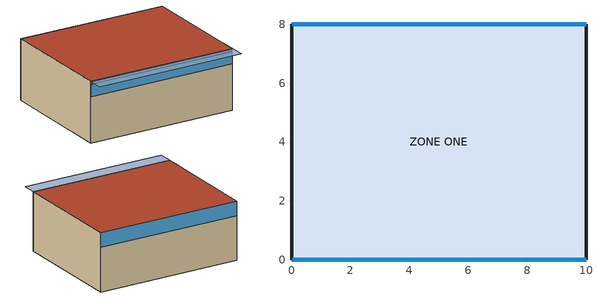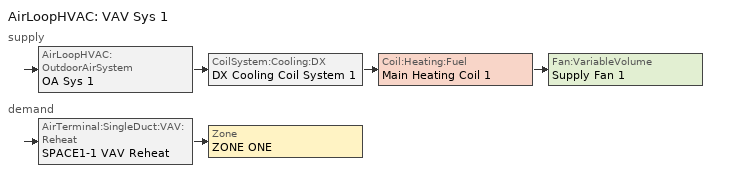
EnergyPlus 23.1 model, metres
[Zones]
ZONE ONE
 floor ground (Floor1): 0,0 0,8 10,8 10,0 z0
 wall outside (WALL1): 0,0 10,0 10,8 0,8 0,0 z0:4
 window (Dbl Clr 6mm/13mm Air): 0.02,0 9.98,0 z3:3.8; 10,8 0.02,8 z3:4; 0.02,0 10,0 z3.81:4
 roof outside (Ceiling1): 0,8 0,0 10,0 10,8 z4
shading: 0,1 0,-1 10,-1 10,1 z4
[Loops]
AirLoopHVAC 'VAV Sys 1'
 supply: AirLoopHVAC:OutdoorAirSystem 'OA Sys 1' > CoilSystem:Cooling:DX 'DX Cooling Coil System 1' > Coil:Heating:Fuel 'Main Heating Coil 1' > Fan:VariableVolume 'Supply Fan 1'
 demand: AirTerminal:SingleDuct:VAV:Reheat 'SPACE1-1 VAV Reheat' > Zone 'ZONE ONE'
[Building]
ONE ZONE TEST: Loads convergence tolerance value=0.04; Maximum number of warmup days=25; Minimum number of warmup days=6; North axis=0; Solar distribution=FullInteriorAndExterior; Temperature convergence tolerance value=0.4; Terrain=Suburbs
[Site:GroundTemperature:BuildingSurface]
20, 20, 20, 20, 20, 20, 20, 20, 20, 20, 20, 20
[Site:Location]
SAN_FRANCISCO_CA_USA_WMO_724940: Elevation=5; Latitude=37.62; Longitude=-122.37; Time zone=-8
[SizingPeriod:DesignDay] Barometric pressure=101265; Day of month=21; Daylight saving time indicator=No; Humidity condition type=WetBulb; Rain indicator=No; Snow indicator=No; Solar model indicator=ASHRAEClearSky
Name | Daily dry bulb temperature range | Day type | Maximum dry bulb temperature | Month | Sky clearness | Wetbulb or dewpoint at maximum dry bulb | Wind direction | Wind speed
SAN_FRANCISCO Ann Clg 1% Condns DB=>MWB | 9 | SummerDesignDay | 25.6 | 9 | 1 | 16.6 | 310 | 5.8
SAN_FRANCISCO Ann Htg 99% Condns DB | 0 | WinterDesignDay | 4.4 | 1 | 0 | 4.4 | 140 | 2.4
[Construction]
Ceiling1; Floor1: B5 - 1 IN DENSE INSULATION, B5 - 1 IN DENSE INSULATION, B5 - 1 IN DENSE INSULATION, C12 - 2 IN HW CONCRETE, C12 - 2 IN HW CONCRETE, C12 - 2 IN HW CONCRETE
Dbl Clr 6mm/13mm Air: CLEAR 6MM, AIR 13MM, CLEAR 6MM
WALL1: C12 - 2 IN HW CONCRETE, C12 - 2 IN HW CONCRETE, B5 - 1 IN DENSE INSULATION, B5 - 1 IN DENSE INSULATION
[Material] Specific heat=836.8; Thermal absorptance=0.9
Name | Conductivity | Density | Roughness | Solar absorptance | Thickness | Visible absorptance
B5 - 1 IN DENSE INSULATION | 0.025 | 91.30524 | VeryRough | 0.5 | 0.0253898 | 0.5
C12 - 2 IN HW CONCRETE | 1.729577 | 2242.585 | MediumRough | 0.65 | 0.0250902 | 0.65
[WindowMaterial:Gas]
AIR 13MM: Gas type=Air; Thickness=0.0127
[WindowMaterial:Glazing]
CLEAR 6MM: Back side infrared hemispherical emissivity=0.84; Back side solar reflectance at normal incidence=0.071; Back side visible reflectance at normal incidence=0.08; Conductivity=0.9; Front side infrared hemispherical emissivity=0.84; Front side solar reflectance at normal incidence=0.071; Front side visible reflectance at normal incidence=0.08; Infrared transmittance at normal incidence=0; Optical data type=SpectralAverage; Solar transmittance at normal incidence=0.775; Thickness=0.006; Visible transmittance at normal incidence=0.881
[AirLoopHVAC]
VAV Sys 1: Design supply air flow rate=Autosize
[AirTerminal:SingleDuct:VAV:Reheat]
SPACE1-1 VAV Reheat: Availability schedule=ReheatCoilAvailSched; Constant minimum air flow fraction=0.25; Convergence tolerance=0.001; Damper heating action=ReverseWithLimits; Maximum air flow rate=1; Maximum flow fraction during reheat=Autosize; Maximum flow per zone floor area during reheat=Autosize; Maximum hot water or steam flow rate=0; Minimum hot water or steam flow rate=0; Reheat coil=SPACE1-1 Zone Coil; Zone minimum air flow input method=Constant
[AvailabilityManager:Scheduled]
VAV Sys 1 Avail: Schedule=WorkHours Schedule
[Coil:Cooling:DX:TwoSpeed]
Main Cooling Coil 1: Availability schedule=CoolingCoilAvailSched; Energy input ratio function of flow fraction curve=RATED-CEIR-FFLOW; Energy input ratio function of temperature curve=WindACEIRFT; High speed gross rated cooling cop=3; High speed gross rated total cooling capacity=Autosize; High speed rated air flow rate=Autosize; High speed rated sensible heat ratio=0.8; Low speed energy input ratio function of temperature curve=WindACEIRFT; Low speed gross rated cooling cop=4.2; Low speed gross rated sensible heat ratio=0.8; Low speed gross rated total cooling capacity=Autosize; Low speed rated air flow rate=Autosize; Low speed total cooling capacity function of temperature curve=WindACCoolCapFT; Part load fraction correlation curve=WindACPLFFPLR; Total cooling capacity function of flow fraction curve=RATED-CCAP-FFLOW; Total cooling capacity function of temperature curve=WindACCoolCapFT
[Coil:Heating:Fuel] Availability schedule=heatCoilAvailSched; Burner efficiency=0.8; Fuel type=NaturalGas; Nominal capacity=Autosize
Main heating Coil 1; SPACE1-1 Zone Coil
[CoilSystem:Cooling:DX]
DX Cooling Coil System 1: Availability schedule=CoolingCoilAvailSched; Cooling coil=Main Cooling Coil 1
[Controller:OutdoorAir]
OA Controller 1: Economizer control action type=ModulateFlow; Economizer control type=DifferentialDryBulb; Economizer maximum limit dry bulb temperature=19; Economizer minimum limit dry bulb temperature=4; Lockout type=NoLockout; Maximum outdoor air flow rate=Autosize; Minimum limit type=FixedMinimum; Minimum outdoor air flow rate=0.1; Minimum outdoor air schedule=Min OA Sched
[DesignSpecification:OutdoorAir]
SZ DSOA ZONE ONE: Outdoor air flow per person=0.01; Outdoor air flow per zone=0; Outdoor air flow per zone floor area=0; Outdoor air method=Flow/Person
[ElectricEquipment]
ZONE ONE ElecEq 1: Design level=2200; Design level calculation method=EquipmentLevel; Fraction latent=0; Fraction lost=0; Fraction radiant=0.5; Schedule=WorkHours ScheduleG; Zone or zonelist or space or spacelist=ZONE ONE
[Fan:VariableVolume]
Supply Fan 1: Availability schedule=FanAvailSched; Fan power coefficient 1=0.350712; Fan power coefficient 2=0.308505; Fan power coefficient 3=-0.541374; Fan power coefficient 4=0.871988; Fan power coefficient 5=0; Fan power minimum flow fraction=0.25; Fan power minimum flow rate input method=Fraction; Fan total efficiency=0.7; Maximum flow rate=Autosize; Motor efficiency=0.9; Motor in airstream fraction=0; Pressure rise=600
[People]
ZONE ONE People 1: Activity level schedule=Live Gang; Fraction radiant=0.5; Number of people=10; Number of people calculation method=People; Number of people schedule=WorkHours ScheduleG; Zone or zonelist or space or spacelist=ZONE ONE
[RoomAirModelType]
MOD1: Zone=ZONE ONE; Air temperature coupling strategy=Direct; Room air modeling type=ThreeNodeDisplacementVentilation
[RoomAirSettings:ThreeNodeDisplacementVentilation]
RoomAirSettings:ThreeNodeDisplacementVentilation 1: Zone=ZONE ONE; Comfort height=1.1; Gain distribution schedule=Constant - .2; Number of plumes per occupant=1; Temperature difference threshold for reporting=0.3; Thermostat height=1.1
[SetpointManager:MixedAir]
Mixed Air and Coil Exit Temp Manager 1: Control variable=Temperature; Setpoint node or nodelist=Supply Fan Upstream Nodes
[SetpointManager:Scheduled]
Supply Air Temp Manager 1: Control variable=Temperature; Schedule=Seasonal Reset Supply Air Temp Sch19; Setpoint node or nodelist=Supply Air Temp Nodes 1
[Sizing:System]
VAV Sys 1: 100 outdoor air in cooling=No; 100 outdoor air in heating=No; Central cooling capacity control method=VAV; Central cooling design supply air humidity ratio=0.015; Central cooling design supply air temperature=19; Central heating design supply air humidity ratio=0.015; Central heating design supply air temperature=19; Central heating maximum system air flow ratio=0.3; Cooling design capacity=Autosize; Cooling design capacity method=CoolingDesignCapacity; Cooling supply air flow rate=1; Cooling supply air flow rate method=Flow/System; Design outdoor air flow rate=Autosize; Heating design capacity=Autosize; Heating design capacity method=HeatingDesignCapacity; Heating supply air flow rate=0; Heating supply air flow rate method=DesignDay; Precool design humidity ratio=0.008; Precool design temperature=11; Preheat design humidity ratio=0.008; Preheat design temperature=7; Type of load to size on=Sensible; Type of zone sum to use=NonCoincident; Zone maximum outdoor air fraction=1
[Sizing:Zone]
ZONE ONE: Account for dedicated outdoor air system=No; Cooling design air flow method=Flow/Zone; Cooling design air flow rate=2; Dedicated outdoor air high setpoint temperature for design=Autosize; Dedicated outdoor air low setpoint temperature for design=Autosize; Dedicated outdoor air system control strategy=NeutralSupplyAir; Design specification outdoor air object=SZ DSOA ZONE ONE; Heating design air flow method=DesignDay; Heating design air flow rate=0; Zone cooling design supply air humidity ratio=0.02; Zone cooling design supply air temperature=19; Zone cooling design supply air temperature input method=SupplyAirTemperature; Zone cooling sizing factor=0; Zone heating design supply air humidity ratio=0.004; Zone heating design supply air temperature=50; Zone heating design supply air temperature input method=SupplyAirTemperature; Zone heating sizing factor=0
[ThermostatSetpoint:DualSetpoint]
dual: Cooling setpoint temperature schedule=Cooling Setpoints; Heating setpoint temperature schedule=Heating Setpoints
[Zone]
ZONE ONE: Ceiling height=Autocalculate; Multiplier=1; Type=1; Volume=Autocalculate
[ZoneControl:Thermostat]
SPACE1-1 Control: Zone or zonelist=ZONE ONE; Control 1=dual; Control type schedule=Zone Control Type Sched
[Zone equipment]
ZONE ONE: SPACE1-1 VAV Reheat
[ZoneInfiltration:DesignFlowRate]
ZONE ONE Infil 1: Constant term coefficient=1; Design flow rate=0.089; Design flow rate calculation method=Flow/Zone; Schedule=LEC; Temperature term coefficient=0; Velocity squared term coefficient=0; Velocity term coefficient=0; Zone or zonelist or space or spacelist=ZONE ONE
[Curve:Biquadratic] Input unit type for x=Temperature; Input unit type for y=Temperature; Maximum value of x=23.88889; Maximum value of y=46.11111; Minimum value of x=12.77778; Minimum value of y=23.88889; Output unit type=Dimensionless
Name | Coefficient1 constant | Coefficient2 x | Coefficient3 x 2 | Coefficient4 y | Coefficient5 y 2 | Coefficient6 x y
WindACCoolCapFT | 0.942588 | 0.00954335 | 0.00068377 | -0.0110427 | 5.249e-06 | -9.72e-06
WindACEIRFT | 0.342414 | 0.034885 | -0.0006237 | 0.00497722 | 0.000437951 | -0.000728028
[Curve:Quadratic] Coefficient3 x 2=0
Name | Maximum value of x | Minimum value of x | Coefficient1 constant | Coefficient2 x
RATED-CCAP-FFLOW; RATED-CEIR-FFLOW | 1.5 | 0.5 | 1 | 0
WindACPLFFPLR | 1 | 0 | 0.85 | 0.15
[Schedule:Compact]
CONSTANT - .2: Through: 12/31, For: Alldays, Until: 24:00, 0.2
COOLING SETPOINTS: Through: 12/31, For: Alldays, Until: 24:00, 23
COOLINGCOILAVAILSCHED; FANAVAILSCHED; MIN OA SCHED; REHEATCOILAVAILSCHED; WORKHOURS SCHEDULE: Through: 12/31, For: Alldays, Until: 7:00, 0, Until: 20:00, 1, Until: 24:00, 0
HEATCOILAVAILSCHED: Through: 3/31, For: Alldays, Until: 7:00, 0, Until: 20:00, 1, Until: 24:00, 0, Through: 9/30, For: Alldays, Until: 24:00, 1, Through: 12/31, For: Alldays, Until: 7:00, 0, Until: 20:00, 1, Until: 24:00, 0
HEATING SETPOINTS: Through: 12/31, For: Alldays, Until: 24:00, 19
LEC: Through: 12/31, For: Alldays, Until: 7:00, 1, Until: 20:00, 0.4, Until: 24:00, 1
LIVE GANG: Through: 12/31, For: Alldays, Until: 24:00, 120
SEASONAL RESET SUPPLY AIR TEMP SCH19: Through: 12/31, For: Alldays, Until: 24:00, 20
WORKHOURS SCHEDULEG: Through: 12/31, For: Alldays, Until: 7:00, 0, Until: 8:00, 0.25, Until: 9:00, 0.75, Until: 19:00, 1, Until: 20:00, 0.75, Until: 24:00, 0
ZONE CONTROL TYPE SCHED: Through: 12/31, For: Alldays, Until: 24:00, 4
